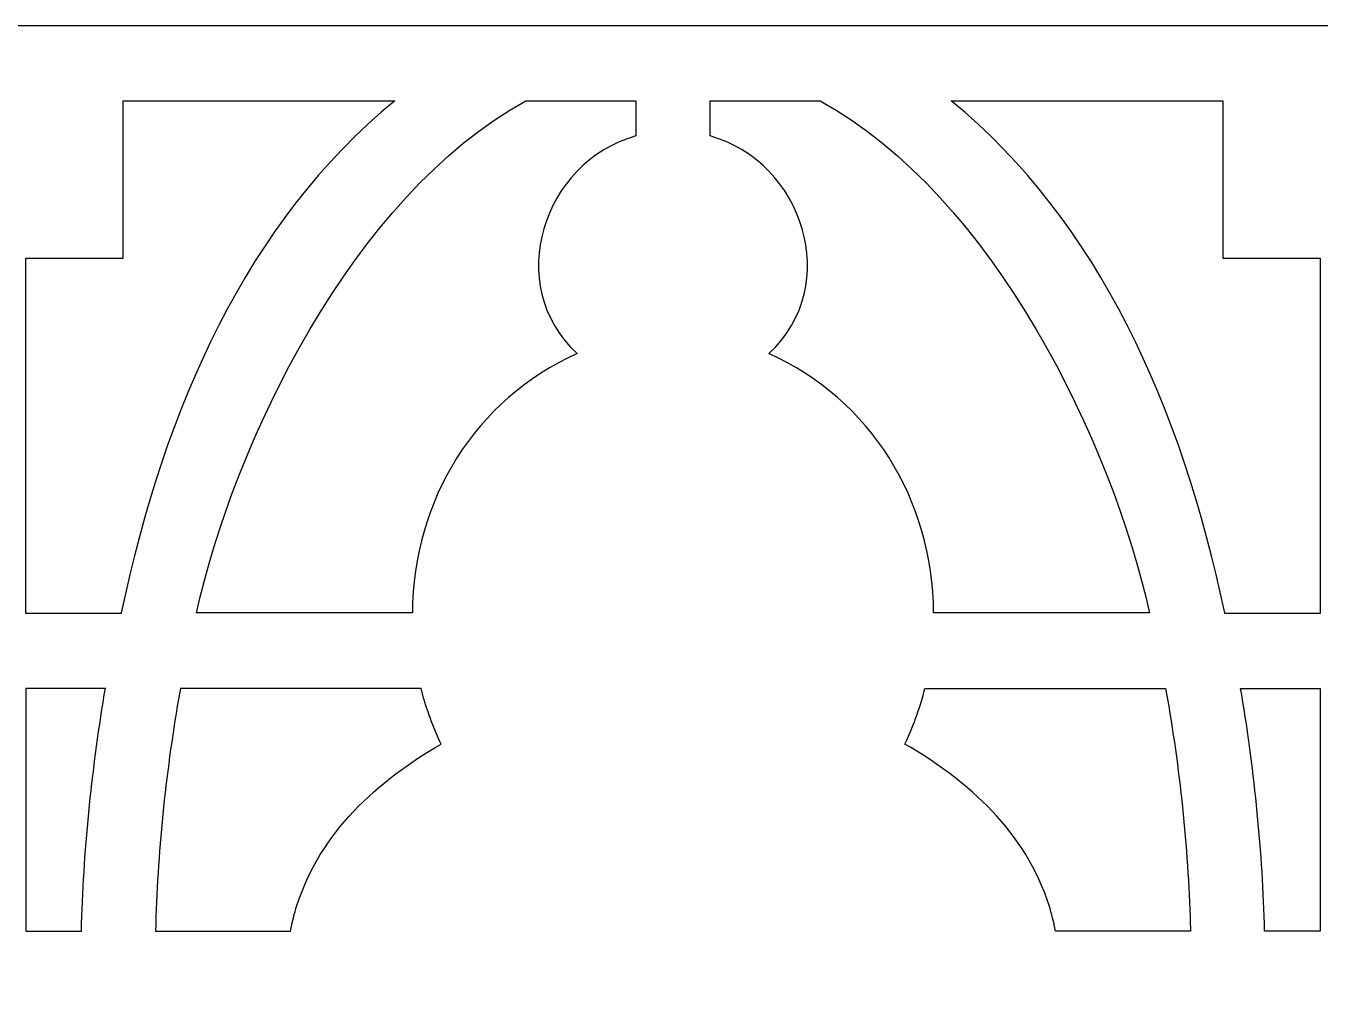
# Model space of a CAD drawing. Header units: centimetres. Extents: x -2.26 to 2.26, y -4.33 to 4.33.
# Drawn here: x -1.458 to -0.041, y 3.279 to 4.331 of the extents above; entities that cross this region are included whole.
import ezdxf

# ---------------------------------------------------------------- set-up
doc = ezdxf.new("R2010")
doc.units = ezdxf.units.CM
doc.header["$MEASUREMENT"] = 0
doc.layers.add('Layer 1', color=7, linetype='Continuous')

msp = doc.modelspace()

# ---------------------------------------------------------------- linework, layer by layer
at = {"layer": 'Layer 1', "color": 177}
for points, knots in [([(-2.26469, 4.33143), (-2.26469, 4.33143), (-2.18371, 4.33143), (-2.18371, 4.33143), (-2.18371, 4.33143), (-2.18371, 4.33143), (2.18371, 4.33143), (2.18371, 4.33143), (2.18371, 4.33143), (2.18371, 4.33143), (2.26469, 4.33143), (2.26469, 4.33143), (2.26469, 4.33143), (2.26469, 4.33143), (2.26469, 4.24955), (2.26469, 4.24955), (2.26469, 4.24955), (2.26469, 4.24955), (2.26469, -4.24954), (2.26469, -4.24954), (2.26469, -4.24954), (2.26469, -4.24954), (2.26469, -4.33143), (2.26469, -4.33143), (2.26469, -4.33143), (2.26469, -4.33143), (2.18371, -4.33143), (2.18371, -4.33143), (2.18371, -4.33143), (2.18371, -4.33143), (-2.18371, -4.33143), (-2.18371, -4.33143), (-2.18371, -4.33143), (-2.18371, -4.33143), (-2.26469, -4.33143), (-2.26469, -4.33143), (-2.26469, -4.33143), (-2.26469, -4.33143), (-2.26469, -4.24954), (-2.26469, -4.24954), (-2.26469, -4.24954), (-2.26469, -4.24954), (-2.26469, 4.24955), (-2.26469, 4.24955), (-2.26469, 4.24955), (-2.26469, 4.24955), (-2.26469, 4.33143), (-2.26469, 4.33143)], [0, 0, 0, 0, 0.0769231, 0.0769231, 0.0769231, 0.0769231, 0.1538462, 0.1538462, 0.1538462, 0.1538462, 0.2307692, 0.2307692, 0.2307692, 0.2307692, 0.3076923, 0.3076923, 0.3076923, 0.3076923, 0.3846154, 0.3846154, 0.3846154, 0.3846154, 0.4615385, 0.4615385, 0.4615385, 0.4615385, 0.5384615, 0.5384615, 0.5384615, 0.5384615, 0.6153846, 0.6153846, 0.6153846, 0.6153846, 0.6923077, 0.6923077, 0.6923077, 0.6923077, 0.7692308, 0.7692308, 0.7692308, 0.7692308, 0.8461538, 0.8461538, 0.8461538, 0.8461538, 1, 1, 1, 1]), ([(-1.05413, 4.24955), (-1.05413, 4.24955), (-1.35195, 4.24955), (-1.35195, 4.24955), (-1.35195, 4.24955), (-1.35195, 4.24955), (-1.35195, 4.07723), (-1.35195, 4.07723), (-1.35195, 4.07723), (-1.35195, 4.07723), (-1.35625, 4.07723), (-1.35625, 4.07723), (-1.35625, 4.07723), (-1.35625, 4.07723), (-1.45843, 4.07723), (-1.45843, 4.07723), (-1.45843, 4.07723), (-1.45843, 4.07723), (-1.45843, 3.68794), (-1.45843, 3.68794), (-1.45843, 3.68794), (-1.45843, 3.68794), (-1.35427, 3.68794), (-1.35427, 3.68794), (-1.35427, 3.68794), (-1.35427, 3.68794), (-1.35427, 3.68794), (-1.35427, 3.68794), (-1.35427, 3.68794), (-1.35427, 3.68794), (-1.3542, 3.68819), (-1.3542, 3.68819), (-1.3542, 3.68819), (-1.3542, 3.68819), (-1.35419, 3.68819), (-1.35419, 3.68819), (-1.35419, 3.68819), (-1.35419, 3.68819), (-1.35415, 3.68843), (-1.35415, 3.68843), (-1.35415, 3.68843), (-1.35415, 3.68843), (-1.35415, 3.68843), (-1.35415, 3.68843), (-1.35415, 3.68843), (-1.35415, 3.68843), (-1.35408, 3.68868), (-1.35408, 3.68868), (-1.35408, 3.68868), (-1.30625, 3.91373), (-1.21683, 4.11651), (-1.05413, 4.24955)], [0, 0, 0, 0, 0.0714286, 0.0714286, 0.0714286, 0.0714286, 0.1428571, 0.1428571, 0.1428571, 0.1428571, 0.2142857, 0.2142857, 0.2142857, 0.2142857, 0.2857143, 0.2857143, 0.2857143, 0.2857143, 0.3571429, 0.3571429, 0.3571429, 0.3571429, 0.4285714, 0.4285714, 0.4285714, 0.4285714, 0.5, 0.5, 0.5, 0.5, 0.5714286, 0.5714286, 0.5714286, 0.5714286, 0.6428571, 0.6428571, 0.6428571, 0.6428571, 0.7142857, 0.7142857, 0.7142857, 0.7142857, 0.7857143, 0.7857143, 0.7857143, 0.7857143, 0.8571429, 0.8571429, 0.8571429, 0.8571429, 1, 1, 1, 1]), ([(-0.79011, 4.24955), (-0.79011, 4.24955), (-0.91059, 4.24955), (-0.91059, 4.24955), (-0.91059, 4.24955), (-1.10142, 4.14467), (-1.23113, 3.87328), (-1.27146, 3.68868), (-1.27146, 3.68868), (-1.27146, 3.68868), (-1.03505, 3.68868), (-1.03505, 3.68868), (-1.03505, 3.68868), (-1.03423, 3.81265), (-0.96606, 3.92256), (-0.85459, 3.97259), (-0.85459, 3.97259), (-0.85459, 3.97259), (-0.85456, 3.9726), (-0.85456, 3.9726), (-0.85456, 3.9726), (-0.93598, 4.04801), (-0.89192, 4.18254), (-0.79011, 4.2109), (-0.79011, 4.2109), (-0.79011, 4.2109), (-0.79011, 4.24955), (-0.79011, 4.24955)], [0, 0, 0, 0, 0.125, 0.125, 0.125, 0.125, 0.25, 0.25, 0.25, 0.25, 0.375, 0.375, 0.375, 0.375, 0.5, 0.5, 0.5, 0.5, 0.625, 0.625, 0.625, 0.625, 0.75, 0.75, 0.75, 0.75, 1, 1, 1, 1]), ([(-0.58846, 4.24955), (-0.58846, 4.24955), (-0.7089, 4.24955), (-0.7089, 4.24955), (-0.7089, 4.24955), (-0.7089, 4.24955), (-0.7089, 4.2109), (-0.7089, 4.2109), (-0.7089, 4.2109), (-0.6071, 4.18254), (-0.56303, 4.04801), (-0.64445, 3.9726), (-0.64445, 3.9726), (-0.64445, 3.9726), (-0.64443, 3.97259), (-0.64443, 3.97259), (-0.64443, 3.97259), (-0.53296, 3.92256), (-0.46478, 3.81265), (-0.46397, 3.68868), (-0.46397, 3.68868), (-0.46397, 3.68868), (-0.22756, 3.68868), (-0.22756, 3.68868), (-0.22756, 3.68868), (-0.26789, 3.87328), (-0.39763, 4.14467), (-0.58846, 4.24955)], [0, 0, 0, 0, 0.125, 0.125, 0.125, 0.125, 0.25, 0.25, 0.25, 0.25, 0.375, 0.375, 0.375, 0.375, 0.5, 0.5, 0.5, 0.5, 0.625, 0.625, 0.625, 0.625, 0.75, 0.75, 0.75, 0.75, 1, 1, 1, 1]), ([(-0.14707, 4.24955), (-0.14707, 4.24955), (-0.44494, 4.24955), (-0.44494, 4.24955), (-0.44494, 4.24955), (-0.28224, 4.11651), (-0.19277, 3.91373), (-0.14494, 3.68868), (-0.14494, 3.68868), (-0.14494, 3.68868), (-0.14487, 3.68843), (-0.14487, 3.68843), (-0.14487, 3.68843), (-0.14487, 3.68843), (-0.14486, 3.68843), (-0.14486, 3.68843), (-0.14486, 3.68843), (-0.14486, 3.68843), (-0.14483, 3.68819), (-0.14483, 3.68819), (-0.14483, 3.68819), (-0.14483, 3.68819), (-0.14482, 3.68819), (-0.14482, 3.68819), (-0.14482, 3.68819), (-0.14482, 3.68819), (-0.14475, 3.68794), (-0.14475, 3.68794), (-0.14475, 3.68794), (-0.14475, 3.68794), (-0.14474, 3.68794), (-0.14474, 3.68794), (-0.14474, 3.68794), (-0.14474, 3.68794), (-0.04059, 3.68794), (-0.04059, 3.68794), (-0.04059, 3.68794), (-0.04059, 3.68794), (-0.04059, 4.07723), (-0.04059, 4.07723), (-0.04059, 4.07723), (-0.04059, 4.07723), (-0.14277, 4.07723), (-0.14277, 4.07723), (-0.14277, 4.07723), (-0.14277, 4.07723), (-0.14707, 4.07723), (-0.14707, 4.07723), (-0.14707, 4.07723), (-0.14707, 4.07723), (-0.14707, 4.24955), (-0.14707, 4.24955)], [0, 0, 0, 0, 0.0714286, 0.0714286, 0.0714286, 0.0714286, 0.1428571, 0.1428571, 0.1428571, 0.1428571, 0.2142857, 0.2142857, 0.2142857, 0.2142857, 0.2857143, 0.2857143, 0.2857143, 0.2857143, 0.3571429, 0.3571429, 0.3571429, 0.3571429, 0.4285714, 0.4285714, 0.4285714, 0.4285714, 0.5, 0.5, 0.5, 0.5, 0.5714286, 0.5714286, 0.5714286, 0.5714286, 0.6428571, 0.6428571, 0.6428571, 0.6428571, 0.7142857, 0.7142857, 0.7142857, 0.7142857, 0.7857143, 0.7857143, 0.7857143, 0.7857143, 0.8571429, 0.8571429, 0.8571429, 0.8571429, 1, 1, 1, 1]), ([(-1.45843, 3.34028), (-1.45843, 3.34028), (-1.45843, 3.34763), (-1.45843, 3.34763), (-1.45843, 3.34763), (-1.45843, 3.34763), (-1.45843, 3.35979), (-1.45843, 3.35979), (-1.45843, 3.35979), (-1.45843, 3.35979), (-1.45843, 3.37195), (-1.45843, 3.37195), (-1.45843, 3.37195), (-1.45843, 3.37195), (-1.45843, 3.38411), (-1.45843, 3.38411), (-1.45843, 3.38411), (-1.45843, 3.38411), (-1.45843, 3.39627), (-1.45843, 3.39627), (-1.45843, 3.39627), (-1.45843, 3.39627), (-1.45843, 3.40843), (-1.45843, 3.40843), (-1.45843, 3.40843), (-1.45843, 3.40843), (-1.45843, 3.42059), (-1.45843, 3.42059), (-1.45843, 3.42059), (-1.45843, 3.42059), (-1.45843, 3.43275), (-1.45843, 3.43275), (-1.45843, 3.43275), (-1.45843, 3.43275), (-1.45843, 3.44491), (-1.45843, 3.44491), (-1.45843, 3.44491), (-1.45843, 3.44491), (-1.45843, 3.45707), (-1.45843, 3.45707), (-1.45843, 3.45707), (-1.45843, 3.45707), (-1.45843, 3.46923), (-1.45843, 3.46923), (-1.45843, 3.46923), (-1.45843, 3.46923), (-1.45843, 3.48139), (-1.45843, 3.48139), (-1.45843, 3.48139), (-1.45843, 3.48139), (-1.45843, 3.49355), (-1.45843, 3.49355), (-1.45843, 3.49355), (-1.45843, 3.49355), (-1.45843, 3.50571), (-1.45843, 3.50571), (-1.45843, 3.50571), (-1.45843, 3.50571), (-1.45843, 3.51786), (-1.45843, 3.51786), (-1.45843, 3.51786), (-1.45843, 3.51786), (-1.45843, 3.53003), (-1.45843, 3.53003), (-1.45843, 3.53003), (-1.45843, 3.53003), (-1.45843, 3.54218), (-1.45843, 3.54218), (-1.45843, 3.54218), (-1.45843, 3.54218), (-1.45843, 3.55435), (-1.45843, 3.55435), (-1.45843, 3.55435), (-1.45843, 3.55435), (-1.45843, 3.56651), (-1.45843, 3.56651), (-1.45843, 3.56651), (-1.45843, 3.56651), (-1.45843, 3.57866), (-1.45843, 3.57866), (-1.45843, 3.57866), (-1.45843, 3.57866), (-1.45843, 3.59083), (-1.45843, 3.59083), (-1.45843, 3.59083), (-1.45843, 3.59083), (-1.45843, 3.60298), (-1.45843, 3.60298), (-1.45843, 3.60298), (-1.45843, 3.60298), (-1.45843, 3.60606), (-1.45843, 3.60606), (-1.45843, 3.60606), (-1.45843, 3.60606), (-1.37134, 3.60606), (-1.37134, 3.60606), (-1.37134, 3.60606), (-1.37134, 3.60606), (-1.37188, 3.60281), (-1.37188, 3.60281), (-1.37188, 3.60281), (-1.37188, 3.60281), (-1.37189, 3.60281), (-1.37189, 3.60281), (-1.37189, 3.60281), (-1.37189, 3.60281), (-1.3719, 3.60281), (-1.3719, 3.60281), (-1.3719, 3.60281), (-1.3719, 3.60281), (-1.37191, 3.60281), (-1.37191, 3.60281), (-1.37191, 3.60281), (-1.37191, 3.60281), (-1.37258, 3.59882), (-1.37258, 3.59882), (-1.37258, 3.59882), (-1.37258, 3.59882), (-1.37259, 3.59882), (-1.37259, 3.59882), (-1.37259, 3.59882), (-1.37259, 3.59882), (-1.3726, 3.59882), (-1.3726, 3.59882), (-1.3726, 3.59882), (-1.3726, 3.59882), (-1.37261, 3.59882), (-1.37261, 3.59882), (-1.37261, 3.59882), (-1.38662, 3.5134), (-1.3955, 3.42679), (-1.3976, 3.34028), (-1.3976, 3.34028), (-1.3976, 3.34028), (-1.39762, 3.34028), (-1.39762, 3.34028), (-1.39762, 3.34028), (-1.39762, 3.34028), (-1.45843, 3.34028), (-1.45843, 3.34028)], [0, 0, 0, 0, 0.0277778, 0.0277778, 0.0277778, 0.0277778, 0.0555556, 0.0555556, 0.0555556, 0.0555556, 0.0833333, 0.0833333, 0.0833333, 0.0833333, 0.1111111, 0.1111111, 0.1111111, 0.1111111, 0.1388889, 0.1388889, 0.1388889, 0.1388889, 0.1666667, 0.1666667, 0.1666667, 0.1666667, 0.1944444, 0.1944444, 0.1944444, 0.1944444, 0.2222222, 0.2222222, 0.2222222, 0.2222222, 0.25, 0.25, 0.25, 0.25, 0.2777778, 0.2777778, 0.2777778, 0.2777778, 0.3055556, 0.3055556, 0.3055556, 0.3055556, 0.3333333, 0.3333333, 0.3333333, 0.3333333, 0.3611111, 0.3611111, 0.3611111, 0.3611111, 0.3888889, 0.3888889, 0.3888889, 0.3888889, 0.4166667, 0.4166667, 0.4166667, 0.4166667, 0.4444444, 0.4444444, 0.4444444, 0.4444444, 0.4722222, 0.4722222, 0.4722222, 0.4722222, 0.5, 0.5, 0.5, 0.5, 0.5277778, 0.5277778, 0.5277778, 0.5277778, 0.5555556, 0.5555556, 0.5555556, 0.5555556, 0.5833333, 0.5833333, 0.5833333, 0.5833333, 0.6111111, 0.6111111, 0.6111111, 0.6111111, 0.6388889, 0.6388889, 0.6388889, 0.6388889, 0.6666667, 0.6666667, 0.6666667, 0.6666667, 0.6944444, 0.6944444, 0.6944444, 0.6944444, 0.7222222, 0.7222222, 0.7222222, 0.7222222, 0.75, 0.75, 0.75, 0.75, 0.7777778, 0.7777778, 0.7777778, 0.7777778, 0.8055556, 0.8055556, 0.8055556, 0.8055556, 0.8333333, 0.8333333, 0.8333333, 0.8333333, 0.8611111, 0.8611111, 0.8611111, 0.8611111, 0.8888889, 0.8888889, 0.8888889, 0.8888889, 0.9166667, 0.9166667, 0.9166667, 0.9166667, 0.9444444, 0.9444444, 0.9444444, 0.9444444, 1, 1, 1, 1]), ([(-1.0036, 3.5451), (-1.07358, 3.50451), (-1.1359, 3.44852), (-1.16155, 3.3683), (-1.16155, 3.3683), (-1.16155, 3.3683), (-1.16156, 3.3683), (-1.16156, 3.3683), (-1.16156, 3.3683), (-1.16156, 3.3683), (-1.16185, 3.36739), (-1.16185, 3.36739), (-1.16185, 3.36739), (-1.16185, 3.36739), (-1.16185, 3.36739), (-1.16185, 3.36739), (-1.16185, 3.36739), (-1.16185, 3.36739), (-1.16254, 3.36511), (-1.16254, 3.36511), (-1.16254, 3.36511), (-1.16254, 3.36511), (-1.16255, 3.36511), (-1.16255, 3.36511), (-1.16255, 3.36511), (-1.16255, 3.36511), (-1.16267, 3.36467), (-1.16267, 3.36467), (-1.16267, 3.36467), (-1.16267, 3.36467), (-1.16267, 3.36467), (-1.16267, 3.36467), (-1.16267, 3.36467), (-1.16267, 3.36467), (-1.16268, 3.36463), (-1.16268, 3.36463), (-1.16268, 3.36463), (-1.16268, 3.36463), (-1.16269, 3.36463), (-1.16269, 3.36463), (-1.16269, 3.36463), (-1.16269, 3.36463), (-1.16347, 3.36191), (-1.16347, 3.36191), (-1.16347, 3.36191), (-1.16347, 3.36191), (-1.16348, 3.36191), (-1.16348, 3.36191), (-1.16348, 3.36191), (-1.16348, 3.36191), (-1.16358, 3.36151), (-1.16358, 3.36151), (-1.16358, 3.36151), (-1.16358, 3.36151), (-1.16359, 3.36151), (-1.16359, 3.36151), (-1.16359, 3.36151), (-1.16359, 3.36151), (-1.16442, 3.35849), (-1.16442, 3.35849), (-1.16442, 3.35849), (-1.16442, 3.35849), (-1.16443, 3.35849), (-1.16443, 3.35849), (-1.16443, 3.35849), (-1.16443, 3.35849), (-1.1645, 3.35813), (-1.1645, 3.35813), (-1.1645, 3.35813), (-1.1645, 3.35813), (-1.16452, 3.35813), (-1.16452, 3.35813), (-1.16452, 3.35813), (-1.16452, 3.35813), (-1.1654, 3.35471), (-1.1654, 3.35471), (-1.1654, 3.35471), (-1.1654, 3.35471), (-1.16541, 3.35471), (-1.16541, 3.35471), (-1.16541, 3.35471), (-1.16541, 3.35471), (-1.16541, 3.35464), (-1.16541, 3.35464), (-1.16541, 3.35464), (-1.16541, 3.35464), (-1.16542, 3.35464), (-1.16542, 3.35464), (-1.16542, 3.35464), (-1.16542, 3.35464), (-1.16596, 3.35241), (-1.16596, 3.35241), (-1.16596, 3.35241), (-1.16596, 3.35241), (-1.16597, 3.35241), (-1.16597, 3.35241), (-1.16597, 3.35241), (-1.16597, 3.35241), (-1.16606, 3.35199), (-1.16606, 3.35199), (-1.16606, 3.35199), (-1.16606, 3.35199), (-1.16607, 3.35199), (-1.16607, 3.35199), (-1.16607, 3.35199), (-1.16607, 3.35199), (-1.16695, 3.34811), (-1.16695, 3.34811), (-1.16695, 3.34811), (-1.16695, 3.34811), (-1.16696, 3.34811), (-1.16696, 3.34811), (-1.16696, 3.34811), (-1.16696, 3.34811), (-1.16705, 3.34769), (-1.16705, 3.34769), (-1.16705, 3.34769), (-1.16705, 3.34769), (-1.16706, 3.34769), (-1.16706, 3.34769), (-1.16706, 3.34769), (-1.16706, 3.34769), (-1.16758, 3.34512), (-1.16758, 3.34512), (-1.16758, 3.34512), (-1.16758, 3.34512), (-1.16759, 3.34512), (-1.16759, 3.34512), (-1.16759, 3.34512), (-1.16759, 3.34512), (-1.16767, 3.34471), (-1.16767, 3.34471), (-1.16767, 3.34471), (-1.16767, 3.34471), (-1.16768, 3.34471), (-1.16768, 3.34471), (-1.16768, 3.34471), (-1.16768, 3.34471), (-1.16777, 3.34421), (-1.16777, 3.34421), (-1.16777, 3.34421), (-1.16777, 3.34421), (-1.16778, 3.34421), (-1.16778, 3.34421), (-1.16778, 3.34421), (-1.16778, 3.34421), (-1.16826, 3.34169), (-1.16826, 3.34169), (-1.16826, 3.34169), (-1.16826, 3.34169), (-1.16827, 3.34169), (-1.16827, 3.34169), (-1.16827, 3.34169), (-1.16827, 3.34169), (-1.16854, 3.34028), (-1.16854, 3.34028), (-1.16854, 3.34028), (-1.16854, 3.34028), (-1.16855, 3.34028), (-1.16855, 3.34028), (-1.16855, 3.34028), (-1.16855, 3.34028), (-1.16856, 3.34028), (-1.16856, 3.34028), (-1.16856, 3.34028), (-1.16856, 3.34028), (-1.31638, 3.34028), (-1.31638, 3.34028), (-1.31638, 3.34028), (-1.31638, 3.34028), (-1.31629, 3.34386), (-1.31629, 3.34386), (-1.31629, 3.34386), (-1.31629, 3.34386), (-1.31628, 3.34386), (-1.31628, 3.34386), (-1.31628, 3.34386), (-1.31628, 3.34386), (-1.31627, 3.34386), (-1.31627, 3.34386), (-1.31627, 3.34386), (-1.31627, 3.34386), (-1.31627, 3.34387), (-1.31627, 3.34387), (-1.31627, 3.34387), (-1.31627, 3.34387), (-1.31618, 3.3482), (-1.31618, 3.3482), (-1.31618, 3.3482), (-1.31618, 3.3482), (-1.31617, 3.3482), (-1.31617, 3.3482), (-1.31617, 3.3482), (-1.31617, 3.3482), (-1.31616, 3.3482), (-1.31616, 3.3482), (-1.31616, 3.3482), (-1.31616, 3.3482), (-1.31616, 3.34821), (-1.31616, 3.34821), (-1.31616, 3.34821), (-1.31376, 3.43349), (-1.30458, 3.51859), (-1.28992, 3.60208), (-1.28992, 3.60208), (-1.28992, 3.60208), (-1.28992, 3.60208), (-1.28992, 3.60208), (-1.28992, 3.60208), (-1.28992, 3.60208), (-1.28991, 3.60208), (-1.28991, 3.60208), (-1.28991, 3.60208), (-1.28991, 3.60208), (-1.2899, 3.60208), (-1.2899, 3.60208), (-1.2899, 3.60208), (-1.2899, 3.60208), (-1.28921, 3.60606), (-1.28921, 3.60606), (-1.28921, 3.60606), (-1.28921, 3.60606), (-1.2892, 3.60606), (-1.2892, 3.60606), (-1.2892, 3.60606), (-1.2892, 3.60606), (-1.2892, 3.60606), (-1.2892, 3.60606), (-1.2892, 3.60606), (-1.2892, 3.60606), (-1.28919, 3.60606), (-1.28919, 3.60606), (-1.28919, 3.60606), (-1.28919, 3.60606), (-1.0254, 3.60606), (-1.0254, 3.60606), (-1.0254, 3.60606), (-1.0254, 3.60606), (-1.02539, 3.60606), (-1.02539, 3.60606), (-1.02539, 3.60606), (-1.02539, 3.60606), (-1.02513, 3.60505), (-1.02513, 3.60505), (-1.02513, 3.60505), (-1.02513, 3.60505), (-1.02512, 3.60505), (-1.02512, 3.60505), (-1.02512, 3.60505), (-1.02512, 3.60505), (-1.02489, 3.60405), (-1.02489, 3.60405), (-1.02489, 3.60405), (-1.02489, 3.60405), (-1.02488, 3.60405), (-1.02488, 3.60405), (-1.02488, 3.60405), (-1.02488, 3.60405), (-1.02462, 3.60305), (-1.02462, 3.60305), (-1.02462, 3.60305), (-1.02462, 3.60305), (-1.02461, 3.60305), (-1.02461, 3.60305), (-1.02461, 3.60305), (-1.02461, 3.60305), (-1.02438, 3.60206), (-1.02438, 3.60206), (-1.02438, 3.60206), (-1.02438, 3.60206), (-1.02437, 3.60206), (-1.02437, 3.60206), (-1.02437, 3.60206), (-1.01934, 3.58254), (-1.01227, 3.56334), (-1.0036, 3.5451)], [0, 0, 0, 0, 0.0142857, 0.0142857, 0.0142857, 0.0142857, 0.0285714, 0.0285714, 0.0285714, 0.0285714, 0.0428571, 0.0428571, 0.0428571, 0.0428571, 0.0571429, 0.0571429, 0.0571429, 0.0571429, 0.0714286, 0.0714286, 0.0714286, 0.0714286, 0.0857143, 0.0857143, 0.0857143, 0.0857143, 0.1, 0.1, 0.1, 0.1, 0.1142857, 0.1142857, 0.1142857, 0.1142857, 0.1285714, 0.1285714, 0.1285714, 0.1285714, 0.1428571, 0.1428571, 0.1428571, 0.1428571, 0.1571429, 0.1571429, 0.1571429, 0.1571429, 0.1714286, 0.1714286, 0.1714286, 0.1714286, 0.1857143, 0.1857143, 0.1857143, 0.1857143, 0.2, 0.2, 0.2, 0.2, 0.2142857, 0.2142857, 0.2142857, 0.2142857, 0.2285714, 0.2285714, 0.2285714, 0.2285714, 0.2428571, 0.2428571, 0.2428571, 0.2428571, 0.2571429, 0.2571429, 0.2571429, 0.2571429, 0.2714286, 0.2714286, 0.2714286, 0.2714286, 0.2857143, 0.2857143, 0.2857143, 0.2857143, 0.3, 0.3, 0.3, 0.3, 0.3142857, 0.3142857, 0.3142857, 0.3142857, 0.3285714, 0.3285714, 0.3285714, 0.3285714, 0.3428571, 0.3428571, 0.3428571, 0.3428571, 0.3571429, 0.3571429, 0.3571429, 0.3571429, 0.3714286, 0.3714286, 0.3714286, 0.3714286, 0.3857143, 0.3857143, 0.3857143, 0.3857143, 0.4, 0.4, 0.4, 0.4, 0.4142857, 0.4142857, 0.4142857, 0.4142857, 0.4285714, 0.4285714, 0.4285714, 0.4285714, 0.4428571, 0.4428571, 0.4428571, 0.4428571, 0.4571429, 0.4571429, 0.4571429, 0.4571429, 0.4714286, 0.4714286, 0.4714286, 0.4714286, 0.4857143, 0.4857143, 0.4857143, 0.4857143, 0.5, 0.5, 0.5, 0.5, 0.5142857, 0.5142857, 0.5142857, 0.5142857, 0.5285714, 0.5285714, 0.5285714, 0.5285714, 0.5428571, 0.5428571, 0.5428571, 0.5428571, 0.5571429, 0.5571429, 0.5571429, 0.5571429, 0.5714286, 0.5714286, 0.5714286, 0.5714286, 0.5857143, 0.5857143, 0.5857143, 0.5857143, 0.6, 0.6, 0.6, 0.6, 0.6142857, 0.6142857, 0.6142857, 0.6142857, 0.6285714, 0.6285714, 0.6285714, 0.6285714, 0.6428571, 0.6428571, 0.6428571, 0.6428571, 0.6571429, 0.6571429, 0.6571429, 0.6571429, 0.6714286, 0.6714286, 0.6714286, 0.6714286, 0.6857143, 0.6857143, 0.6857143, 0.6857143, 0.7, 0.7, 0.7, 0.7, 0.7142857, 0.7142857, 0.7142857, 0.7142857, 0.7285714, 0.7285714, 0.7285714, 0.7285714, 0.7428571, 0.7428571, 0.7428571, 0.7428571, 0.7571429, 0.7571429, 0.7571429, 0.7571429, 0.7714286, 0.7714286, 0.7714286, 0.7714286, 0.7857143, 0.7857143, 0.7857143, 0.7857143, 0.8, 0.8, 0.8, 0.8, 0.8142857, 0.8142857, 0.8142857, 0.8142857, 0.8285714, 0.8285714, 0.8285714, 0.8285714, 0.8428571, 0.8428571, 0.8428571, 0.8428571, 0.8571429, 0.8571429, 0.8571429, 0.8571429, 0.8714286, 0.8714286, 0.8714286, 0.8714286, 0.8857143, 0.8857143, 0.8857143, 0.8857143, 0.9, 0.9, 0.9, 0.9, 0.9142857, 0.9142857, 0.9142857, 0.9142857, 0.9285714, 0.9285714, 0.9285714, 0.9285714, 0.9428571, 0.9428571, 0.9428571, 0.9428571, 0.9571429, 0.9571429, 0.9571429, 0.9571429, 0.9714286, 0.9714286, 0.9714286, 0.9714286, 1, 1, 1, 1]), ([(-0.49542, 3.5451), (-0.42544, 3.50451), (-0.36312, 3.44852), (-0.33747, 3.3683), (-0.33747, 3.3683), (-0.33747, 3.3683), (-0.33746, 3.3683), (-0.33746, 3.3683), (-0.33746, 3.3683), (-0.33746, 3.3683), (-0.33717, 3.36739), (-0.33717, 3.36739), (-0.33717, 3.36739), (-0.33717, 3.36739), (-0.33716, 3.36739), (-0.33716, 3.36739), (-0.33716, 3.36739), (-0.33716, 3.36739), (-0.33648, 3.36511), (-0.33648, 3.36511), (-0.33648, 3.36511), (-0.33648, 3.36511), (-0.33647, 3.36511), (-0.33647, 3.36511), (-0.33647, 3.36511), (-0.33647, 3.36511), (-0.33635, 3.36467), (-0.33635, 3.36467), (-0.33635, 3.36467), (-0.33635, 3.36467), (-0.33634, 3.36467), (-0.33634, 3.36467), (-0.33634, 3.36467), (-0.33634, 3.36467), (-0.33633, 3.36463), (-0.33633, 3.36463), (-0.33633, 3.36463), (-0.33633, 3.36463), (-0.33633, 3.36463), (-0.33633, 3.36463), (-0.33633, 3.36463), (-0.33633, 3.36463), (-0.33555, 3.36191), (-0.33555, 3.36191), (-0.33555, 3.36191), (-0.33555, 3.36191), (-0.33555, 3.36191), (-0.33555, 3.36191), (-0.33555, 3.36191), (-0.33555, 3.36191), (-0.33544, 3.36151), (-0.33544, 3.36151), (-0.33544, 3.36151), (-0.33544, 3.36151), (-0.33543, 3.36151), (-0.33543, 3.36151), (-0.33543, 3.36151), (-0.33543, 3.36151), (-0.3346, 3.35849), (-0.3346, 3.35849), (-0.3346, 3.35849), (-0.3346, 3.35849), (-0.3346, 3.35849), (-0.3346, 3.35849), (-0.3346, 3.35849), (-0.3346, 3.35849), (-0.33452, 3.35813), (-0.33452, 3.35813), (-0.33452, 3.35813), (-0.33452, 3.35813), (-0.33451, 3.35813), (-0.33451, 3.35813), (-0.33451, 3.35813), (-0.33451, 3.35813), (-0.33362, 3.35471), (-0.33362, 3.35471), (-0.33362, 3.35471), (-0.33362, 3.35471), (-0.33361, 3.35471), (-0.33361, 3.35471), (-0.33361, 3.35471), (-0.33361, 3.35471), (-0.33361, 3.35464), (-0.33361, 3.35464), (-0.33361, 3.35464), (-0.33361, 3.35464), (-0.3336, 3.35464), (-0.3336, 3.35464), (-0.3336, 3.35464), (-0.3336, 3.35464), (-0.33306, 3.35241), (-0.33306, 3.35241), (-0.33306, 3.35241), (-0.33306, 3.35241), (-0.33305, 3.35241), (-0.33305, 3.35241), (-0.33305, 3.35241), (-0.33305, 3.35241), (-0.33296, 3.35199), (-0.33296, 3.35199), (-0.33296, 3.35199), (-0.33296, 3.35199), (-0.33295, 3.35199), (-0.33295, 3.35199), (-0.33295, 3.35199), (-0.33295, 3.35199), (-0.33207, 3.34811), (-0.33207, 3.34811), (-0.33207, 3.34811), (-0.33207, 3.34811), (-0.33206, 3.34811), (-0.33206, 3.34811), (-0.33206, 3.34811), (-0.33206, 3.34811), (-0.33197, 3.34769), (-0.33197, 3.34769), (-0.33197, 3.34769), (-0.33197, 3.34769), (-0.33197, 3.34769), (-0.33197, 3.34769), (-0.33197, 3.34769), (-0.33197, 3.34769), (-0.33144, 3.34512), (-0.33144, 3.34512), (-0.33144, 3.34512), (-0.33144, 3.34512), (-0.33143, 3.34512), (-0.33143, 3.34512), (-0.33143, 3.34512), (-0.33143, 3.34512), (-0.33136, 3.34471), (-0.33136, 3.34471), (-0.33136, 3.34471), (-0.33136, 3.34471), (-0.33135, 3.34471), (-0.33135, 3.34471), (-0.33135, 3.34471), (-0.33135, 3.34471), (-0.33125, 3.34421), (-0.33125, 3.34421), (-0.33125, 3.34421), (-0.33125, 3.34421), (-0.33124, 3.34421), (-0.33124, 3.34421), (-0.33124, 3.34421), (-0.33124, 3.34421), (-0.33075, 3.34169), (-0.33075, 3.34169), (-0.33075, 3.34169), (-0.33075, 3.34169), (-0.33075, 3.34169), (-0.33075, 3.34169), (-0.33075, 3.34169), (-0.33075, 3.34169), (-0.33048, 3.34028), (-0.33048, 3.34028), (-0.33048, 3.34028), (-0.33048, 3.34028), (-0.33047, 3.34028), (-0.33047, 3.34028), (-0.33047, 3.34028), (-0.33047, 3.34028), (-0.33046, 3.34028), (-0.33046, 3.34028), (-0.33046, 3.34028), (-0.33046, 3.34028), (-0.18265, 3.34028), (-0.18265, 3.34028), (-0.18265, 3.34028), (-0.18265, 3.34028), (-0.18273, 3.34386), (-0.18273, 3.34386), (-0.18273, 3.34386), (-0.18273, 3.34386), (-0.18274, 3.34386), (-0.18274, 3.34386), (-0.18274, 3.34386), (-0.18274, 3.34386), (-0.18275, 3.34386), (-0.18275, 3.34386), (-0.18275, 3.34386), (-0.18275, 3.34386), (-0.18275, 3.34387), (-0.18275, 3.34387), (-0.18275, 3.34387), (-0.18275, 3.34387), (-0.18285, 3.3482), (-0.18285, 3.3482), (-0.18285, 3.3482), (-0.18285, 3.3482), (-0.18286, 3.3482), (-0.18286, 3.3482), (-0.18286, 3.3482), (-0.18286, 3.3482), (-0.18286, 3.3482), (-0.18286, 3.3482), (-0.18286, 3.3482), (-0.18286, 3.3482), (-0.18286, 3.34821), (-0.18286, 3.34821), (-0.18286, 3.34821), (-0.18526, 3.43349), (-0.19443, 3.51859), (-0.20909, 3.60208), (-0.20909, 3.60208), (-0.20909, 3.60208), (-0.20911, 3.60208), (-0.20911, 3.60208), (-0.20911, 3.60208), (-0.20911, 3.60208), (-0.20912, 3.60208), (-0.20912, 3.60208), (-0.20912, 3.60208), (-0.20912, 3.60208), (-0.20912, 3.60208), (-0.20912, 3.60208), (-0.20912, 3.60208), (-0.20912, 3.60208), (-0.20981, 3.60606), (-0.20981, 3.60606), (-0.20981, 3.60606), (-0.20981, 3.60606), (-0.20982, 3.60606), (-0.20982, 3.60606), (-0.20982, 3.60606), (-0.20982, 3.60606), (-0.20982, 3.60606), (-0.20982, 3.60606), (-0.20982, 3.60606), (-0.20982, 3.60606), (-0.20984, 3.60606), (-0.20984, 3.60606), (-0.20984, 3.60606), (-0.20984, 3.60606), (-0.47363, 3.60606), (-0.47363, 3.60606), (-0.47363, 3.60606), (-0.47363, 3.60606), (-0.47363, 3.60606), (-0.47363, 3.60606), (-0.47363, 3.60606), (-0.47363, 3.60606), (-0.47389, 3.60505), (-0.47389, 3.60505), (-0.47389, 3.60505), (-0.47389, 3.60505), (-0.4739, 3.60505), (-0.4739, 3.60505), (-0.4739, 3.60505), (-0.4739, 3.60505), (-0.47413, 3.60405), (-0.47413, 3.60405), (-0.47413, 3.60405), (-0.47413, 3.60405), (-0.47414, 3.60405), (-0.47414, 3.60405), (-0.47414, 3.60405), (-0.47414, 3.60405), (-0.4744, 3.60305), (-0.4744, 3.60305), (-0.4744, 3.60305), (-0.4744, 3.60305), (-0.47441, 3.60305), (-0.47441, 3.60305), (-0.47441, 3.60305), (-0.47441, 3.60305), (-0.47464, 3.60206), (-0.47464, 3.60206), (-0.47464, 3.60206), (-0.47464, 3.60206), (-0.47465, 3.60206), (-0.47465, 3.60206), (-0.47465, 3.60206), (-0.47967, 3.58254), (-0.48676, 3.56334), (-0.49542, 3.5451)], [0, 0, 0, 0, 0.0142857, 0.0142857, 0.0142857, 0.0142857, 0.0285714, 0.0285714, 0.0285714, 0.0285714, 0.0428571, 0.0428571, 0.0428571, 0.0428571, 0.0571429, 0.0571429, 0.0571429, 0.0571429, 0.0714286, 0.0714286, 0.0714286, 0.0714286, 0.0857143, 0.0857143, 0.0857143, 0.0857143, 0.1, 0.1, 0.1, 0.1, 0.1142857, 0.1142857, 0.1142857, 0.1142857, 0.1285714, 0.1285714, 0.1285714, 0.1285714, 0.1428571, 0.1428571, 0.1428571, 0.1428571, 0.1571429, 0.1571429, 0.1571429, 0.1571429, 0.1714286, 0.1714286, 0.1714286, 0.1714286, 0.1857143, 0.1857143, 0.1857143, 0.1857143, 0.2, 0.2, 0.2, 0.2, 0.2142857, 0.2142857, 0.2142857, 0.2142857, 0.2285714, 0.2285714, 0.2285714, 0.2285714, 0.2428571, 0.2428571, 0.2428571, 0.2428571, 0.2571429, 0.2571429, 0.2571429, 0.2571429, 0.2714286, 0.2714286, 0.2714286, 0.2714286, 0.2857143, 0.2857143, 0.2857143, 0.2857143, 0.3, 0.3, 0.3, 0.3, 0.3142857, 0.3142857, 0.3142857, 0.3142857, 0.3285714, 0.3285714, 0.3285714, 0.3285714, 0.3428571, 0.3428571, 0.3428571, 0.3428571, 0.3571429, 0.3571429, 0.3571429, 0.3571429, 0.3714286, 0.3714286, 0.3714286, 0.3714286, 0.3857143, 0.3857143, 0.3857143, 0.3857143, 0.4, 0.4, 0.4, 0.4, 0.4142857, 0.4142857, 0.4142857, 0.4142857, 0.4285714, 0.4285714, 0.4285714, 0.4285714, 0.4428571, 0.4428571, 0.4428571, 0.4428571, 0.4571429, 0.4571429, 0.4571429, 0.4571429, 0.4714286, 0.4714286, 0.4714286, 0.4714286, 0.4857143, 0.4857143, 0.4857143, 0.4857143, 0.5, 0.5, 0.5, 0.5, 0.5142857, 0.5142857, 0.5142857, 0.5142857, 0.5285714, 0.5285714, 0.5285714, 0.5285714, 0.5428571, 0.5428571, 0.5428571, 0.5428571, 0.5571429, 0.5571429, 0.5571429, 0.5571429, 0.5714286, 0.5714286, 0.5714286, 0.5714286, 0.5857143, 0.5857143, 0.5857143, 0.5857143, 0.6, 0.6, 0.6, 0.6, 0.6142857, 0.6142857, 0.6142857, 0.6142857, 0.6285714, 0.6285714, 0.6285714, 0.6285714, 0.6428571, 0.6428571, 0.6428571, 0.6428571, 0.6571429, 0.6571429, 0.6571429, 0.6571429, 0.6714286, 0.6714286, 0.6714286, 0.6714286, 0.6857143, 0.6857143, 0.6857143, 0.6857143, 0.7, 0.7, 0.7, 0.7, 0.7142857, 0.7142857, 0.7142857, 0.7142857, 0.7285714, 0.7285714, 0.7285714, 0.7285714, 0.7428571, 0.7428571, 0.7428571, 0.7428571, 0.7571429, 0.7571429, 0.7571429, 0.7571429, 0.7714286, 0.7714286, 0.7714286, 0.7714286, 0.7857143, 0.7857143, 0.7857143, 0.7857143, 0.8, 0.8, 0.8, 0.8, 0.8142857, 0.8142857, 0.8142857, 0.8142857, 0.8285714, 0.8285714, 0.8285714, 0.8285714, 0.8428571, 0.8428571, 0.8428571, 0.8428571, 0.8571429, 0.8571429, 0.8571429, 0.8571429, 0.8714286, 0.8714286, 0.8714286, 0.8714286, 0.8857143, 0.8857143, 0.8857143, 0.8857143, 0.9, 0.9, 0.9, 0.9, 0.9142857, 0.9142857, 0.9142857, 0.9142857, 0.9285714, 0.9285714, 0.9285714, 0.9285714, 0.9428571, 0.9428571, 0.9428571, 0.9428571, 0.9571429, 0.9571429, 0.9571429, 0.9571429, 0.9714286, 0.9714286, 0.9714286, 0.9714286, 1, 1, 1, 1]), ([(-0.10142, 3.34028), (-0.10142, 3.34028), (-0.10141, 3.34028), (-0.10141, 3.34028), (-0.10141, 3.34028), (-0.10141, 3.34028), (-0.04059, 3.34028), (-0.04059, 3.34028), (-0.04059, 3.34028), (-0.04059, 3.34028), (-0.04059, 3.34763), (-0.04059, 3.34763), (-0.04059, 3.34763), (-0.04059, 3.34763), (-0.04059, 3.35979), (-0.04059, 3.35979), (-0.04059, 3.35979), (-0.04059, 3.35979), (-0.04059, 3.37195), (-0.04059, 3.37195), (-0.04059, 3.37195), (-0.04059, 3.37195), (-0.04059, 3.38411), (-0.04059, 3.38411), (-0.04059, 3.38411), (-0.04059, 3.38411), (-0.04059, 3.39627), (-0.04059, 3.39627), (-0.04059, 3.39627), (-0.04059, 3.39627), (-0.04059, 3.40843), (-0.04059, 3.40843), (-0.04059, 3.40843), (-0.04059, 3.40843), (-0.04059, 3.42059), (-0.04059, 3.42059), (-0.04059, 3.42059), (-0.04059, 3.42059), (-0.04059, 3.43275), (-0.04059, 3.43275), (-0.04059, 3.43275), (-0.04059, 3.43275), (-0.04059, 3.44491), (-0.04059, 3.44491), (-0.04059, 3.44491), (-0.04059, 3.44491), (-0.04059, 3.45707), (-0.04059, 3.45707), (-0.04059, 3.45707), (-0.04059, 3.45707), (-0.04059, 3.46923), (-0.04059, 3.46923), (-0.04059, 3.46923), (-0.04059, 3.46923), (-0.04059, 3.48139), (-0.04059, 3.48139), (-0.04059, 3.48139), (-0.04059, 3.48139), (-0.04059, 3.49355), (-0.04059, 3.49355), (-0.04059, 3.49355), (-0.04059, 3.49355), (-0.04059, 3.50571), (-0.04059, 3.50571), (-0.04059, 3.50571), (-0.04059, 3.50571), (-0.04059, 3.51786), (-0.04059, 3.51786), (-0.04059, 3.51786), (-0.04059, 3.51786), (-0.04059, 3.53003), (-0.04059, 3.53003), (-0.04059, 3.53003), (-0.04059, 3.53003), (-0.04059, 3.54218), (-0.04059, 3.54218), (-0.04059, 3.54218), (-0.04059, 3.54218), (-0.04059, 3.55435), (-0.04059, 3.55435), (-0.04059, 3.55435), (-0.04059, 3.55435), (-0.04059, 3.56651), (-0.04059, 3.56651), (-0.04059, 3.56651), (-0.04059, 3.56651), (-0.04059, 3.57866), (-0.04059, 3.57866), (-0.04059, 3.57866), (-0.04059, 3.57866), (-0.04059, 3.59083), (-0.04059, 3.59083), (-0.04059, 3.59083), (-0.04059, 3.59083), (-0.04059, 3.60298), (-0.04059, 3.60298), (-0.04059, 3.60298), (-0.04059, 3.60298), (-0.04059, 3.60606), (-0.04059, 3.60606), (-0.04059, 3.60606), (-0.04059, 3.60606), (-0.12769, 3.60606), (-0.12769, 3.60606), (-0.12769, 3.60606), (-0.12769, 3.60606), (-0.12714, 3.60281), (-0.12714, 3.60281), (-0.12714, 3.60281), (-0.12714, 3.60281), (-0.12714, 3.60281), (-0.12714, 3.60281), (-0.12714, 3.60281), (-0.12714, 3.60281), (-0.12713, 3.60281), (-0.12713, 3.60281), (-0.12713, 3.60281), (-0.12713, 3.60281), (-0.12711, 3.60281), (-0.12711, 3.60281), (-0.12711, 3.60281), (-0.12711, 3.60281), (-0.12644, 3.59882), (-0.12644, 3.59882), (-0.12644, 3.59882), (-0.12644, 3.59882), (-0.12643, 3.59882), (-0.12643, 3.59882), (-0.12643, 3.59882), (-0.12643, 3.59882), (-0.12642, 3.59882), (-0.12642, 3.59882), (-0.12642, 3.59882), (-0.12642, 3.59882), (-0.12641, 3.59882), (-0.12641, 3.59882), (-0.12641, 3.59882), (-0.11239, 3.5134), (-0.10352, 3.42679), (-0.10142, 3.34028)], [0, 0, 0, 0, 0.0277778, 0.0277778, 0.0277778, 0.0277778, 0.0555556, 0.0555556, 0.0555556, 0.0555556, 0.0833333, 0.0833333, 0.0833333, 0.0833333, 0.1111111, 0.1111111, 0.1111111, 0.1111111, 0.1388889, 0.1388889, 0.1388889, 0.1388889, 0.1666667, 0.1666667, 0.1666667, 0.1666667, 0.1944444, 0.1944444, 0.1944444, 0.1944444, 0.2222222, 0.2222222, 0.2222222, 0.2222222, 0.25, 0.25, 0.25, 0.25, 0.2777778, 0.2777778, 0.2777778, 0.2777778, 0.3055556, 0.3055556, 0.3055556, 0.3055556, 0.3333333, 0.3333333, 0.3333333, 0.3333333, 0.3611111, 0.3611111, 0.3611111, 0.3611111, 0.3888889, 0.3888889, 0.3888889, 0.3888889, 0.4166667, 0.4166667, 0.4166667, 0.4166667, 0.4444444, 0.4444444, 0.4444444, 0.4444444, 0.4722222, 0.4722222, 0.4722222, 0.4722222, 0.5, 0.5, 0.5, 0.5, 0.5277778, 0.5277778, 0.5277778, 0.5277778, 0.5555556, 0.5555556, 0.5555556, 0.5555556, 0.5833333, 0.5833333, 0.5833333, 0.5833333, 0.6111111, 0.6111111, 0.6111111, 0.6111111, 0.6388889, 0.6388889, 0.6388889, 0.6388889, 0.6666667, 0.6666667, 0.6666667, 0.6666667, 0.6944444, 0.6944444, 0.6944444, 0.6944444, 0.7222222, 0.7222222, 0.7222222, 0.7222222, 0.75, 0.75, 0.75, 0.75, 0.7777778, 0.7777778, 0.7777778, 0.7777778, 0.8055556, 0.8055556, 0.8055556, 0.8055556, 0.8333333, 0.8333333, 0.8333333, 0.8333333, 0.8611111, 0.8611111, 0.8611111, 0.8611111, 0.8888889, 0.8888889, 0.8888889, 0.8888889, 0.9166667, 0.9166667, 0.9166667, 0.9166667, 0.9444444, 0.9444444, 0.9444444, 0.9444444, 1, 1, 1, 1])]:
    msp.add_open_spline(points, degree=3, knots=knots, dxfattribs=at)

doc.saveas('drawing.dxf')
